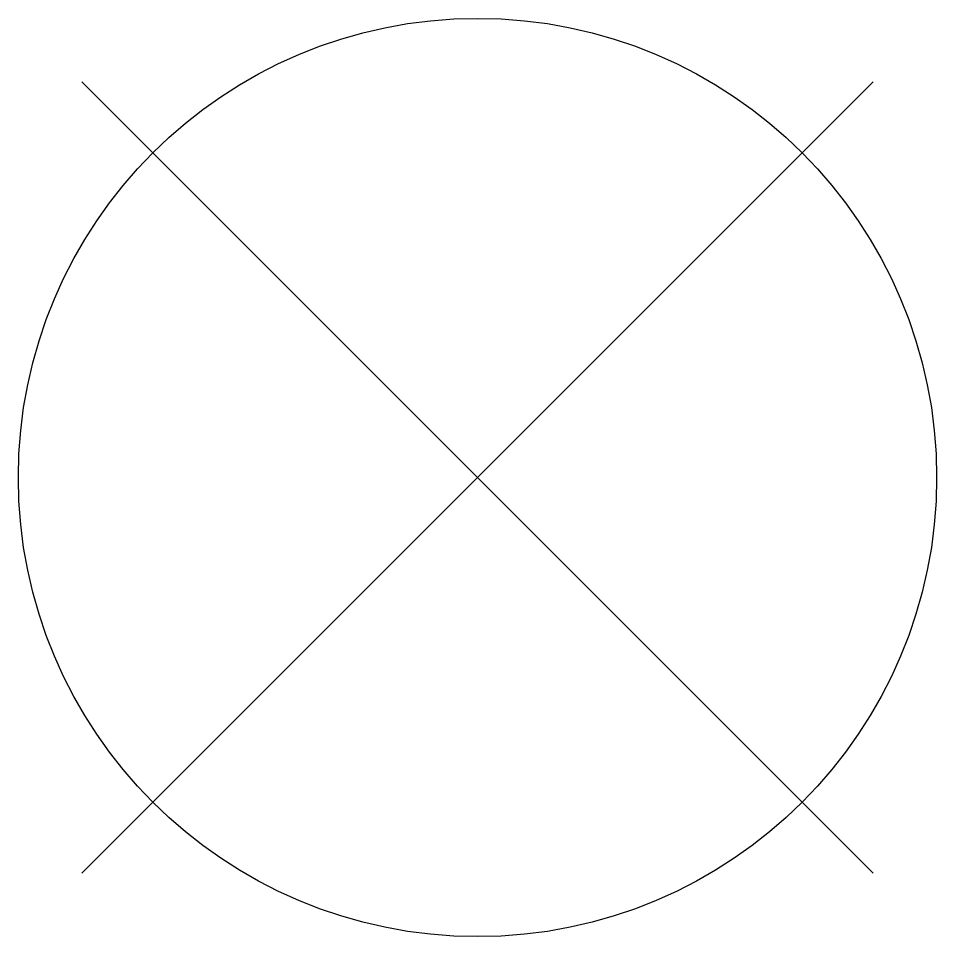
# Model space of a CAD drawing. Header units: metres. Extents: x -1 to 1, y -1 to 1.
import ezdxf

# ---------------------------------------------------------------- set-up
doc = ezdxf.new("R2010")
doc.units = ezdxf.units.M
doc.header["$MEASUREMENT"] = 0

msp = doc.modelspace()

# ---------------------------------------------------------------- linework, layer by layer
at = {"flags": 128}
for points in [[(0.8616, -0.8616), (-0.8616, 0.8616)], [(0.8616, 0.8616), (-0.8616, -0.8616)]]:
    msp.add_lwpolyline(points, dxfattribs=at)
msp.add_circle((0, 0), 1)

doc.saveas('drawing.dxf')
